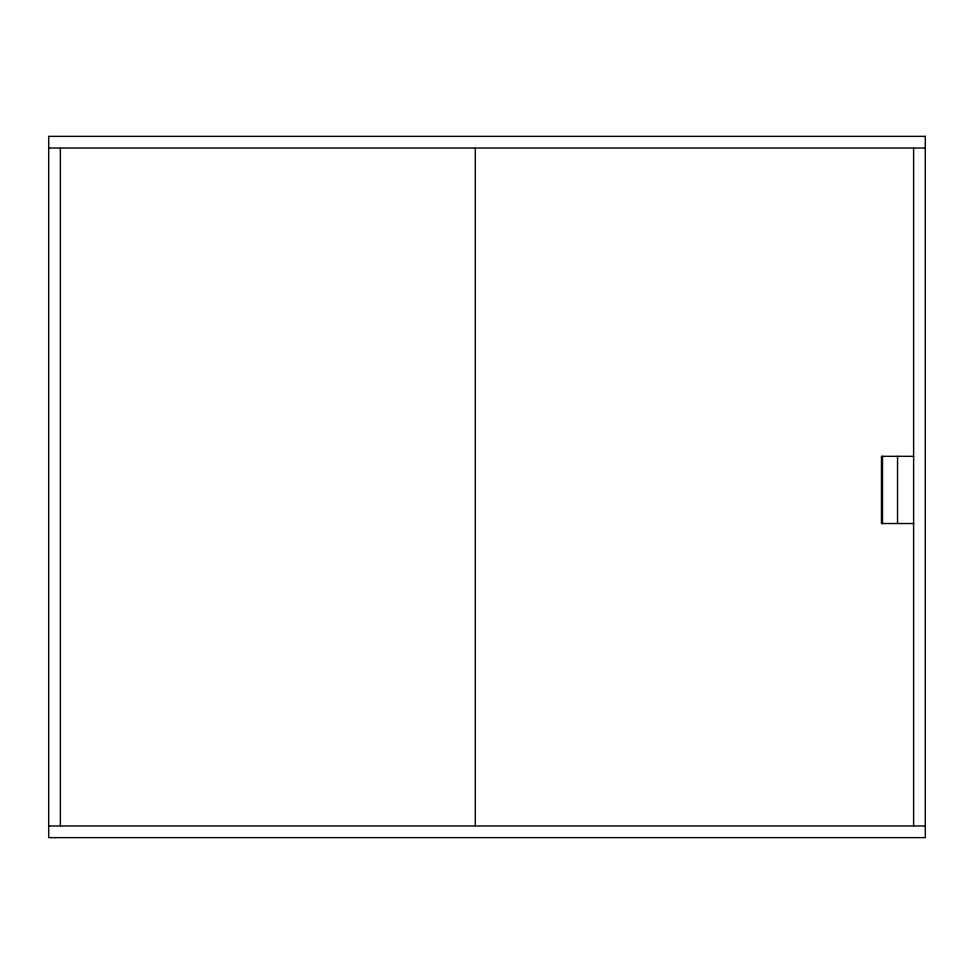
<?xml version="1.0" encoding="UTF-8"?>
<svg xmlns="http://www.w3.org/2000/svg" width="974" height="974" viewBox="0 0 974 974"><rect width="100%" height="100%" fill="white"/><g stroke="black" fill="none" stroke-linecap="round" stroke-linejoin="round"><path stroke-width="1.46" d="M48.7 148.048L475.081 148.048M925.3 148.048L475.312 148.048L475.312 825.721M913.612 456.319L881.47 456.319L881.47 523.525L913.612 523.525M48.7 825.952L925.3 825.952M913.612 148.048L913.612 825.721M897.541 456.319L897.541 523.525M882.493 456.319L882.493 523.525M60.388 148.048L60.388 825.721M925.3 136.36L48.7 136.36L48.7 837.64L925.3 837.64L925.3 136.36"/></g></svg>
